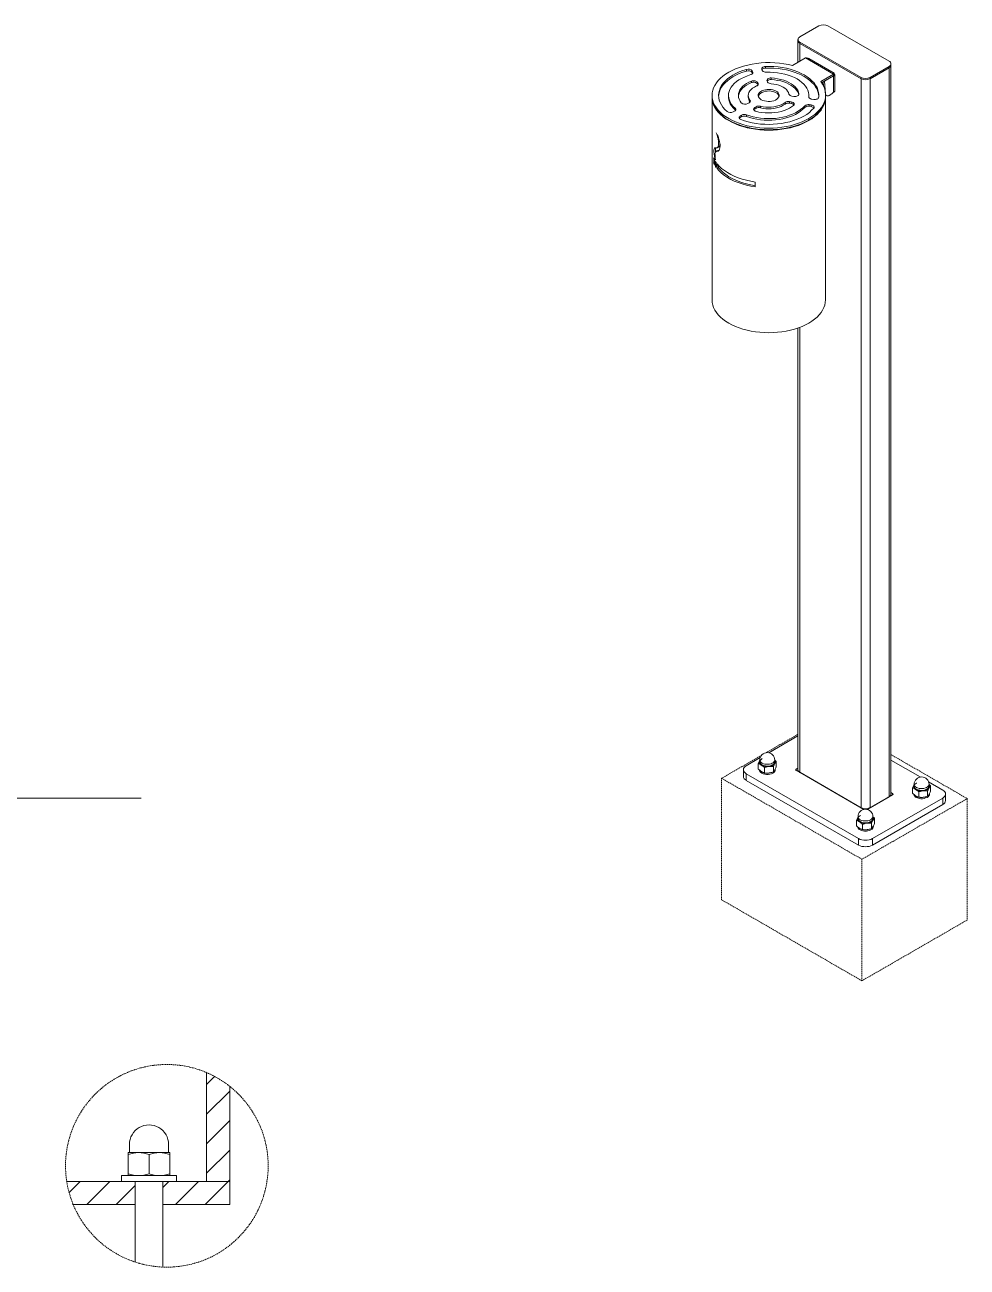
# Model space of a CAD drawing. Header units: millimetres. Extents: x -94 to 2095, y 291 to 1887.
# Drawn here: x 1144 to 2095, y 504 to 1758 of the extents above; entities that cross this region are included whole.
import ezdxf

# ---------------------------------------------------------------- set-up
doc = ezdxf.new("R2010")
doc.units = ezdxf.units.MM
doc.linetypes.add('HIDDEN', pattern=[1.905, 1.27, -0.635])
doc.layers.add('ZANO_R', color=7, linetype='Continuous', lineweight=0)
doc.layers.add('ZANO_R_przerywana', color=7, linetype='HIDDEN', lineweight=0)

msp = doc.modelspace()

# ---------------------------------------------------------------- linework, layer by layer
at = {"layer": 'ZANO_R'}
for p, q in [((1945.4, 1756.4), (1926.2, 1745.3)), ((2016.2, 1720.8), (1954.5, 1756.4)), ((1924.3, 1742.7), (1924.3, 1741.5)), ((1924.3, 1741.5), (1924.3, 1719.7)), ((1926.2, 1740.1), (1987.9, 1704.5)), ((1926.2, 1740.1), (1926.2, 1738.8)), ((1926.2, 1738.8), (1987.9, 1703.2)), ((1926.2, 1738.8), (1926.2, 1720.8)), ((1932, 1724.1), (1918.9, 1716.6)), ((1960.3, 1707.8), (1932, 1724.1)), ((1960.8, 1708.8), (1935.4, 1723.5)), ((2018.1, 1717), (2018.1, 1718.2)), ((2018.1, 981.7), (2018.1, 1717)), ((1872.5, 1712.5), (1872.5, 1710.9)), ((1878.7, 1709.9), (1878.1, 1711.1)), ((1878.1, 1711.1), (1878.1, 1709.4)), ((1878.6, 1708.5), (1878.1, 1709.4)), ((1878.7, 1709.9), (1878.7, 1708.7)), ((1887.8, 1712.5), (1888.3, 1711.4)), ((1891.4, 1715.5), (1891.4, 1713.8)), ((1947.2, 1700.2), (1960.3, 1707.8)), ((1948, 1699.1), (1960.3, 1706.1)), ((1960.3, 1706.1), (1950.9, 1700.7)), ((1960.3, 1706.1), (1960.3, 1707.8)), ((1960.3, 1706.1), (1960.3, 1689.6)), ((1961.4, 1691.4), (1961.4, 1706.9)), ((1987.9, 1704.5), (1987.9, 1703.2)), ((1997, 1704.5), (2016.2, 1715.6)), ((1997, 1703.2), (2016.2, 1714.3)), ((1997, 1704.5), (1997, 1703.2)), ((2016.2, 1715.6), (2016.2, 1714.3)), ((2016.2, 1714.3), (2016.2, 979)), ((1877.3, 1700.8), (1877.3, 1699.2)), ((1884, 1698.3), (1883.5, 1699.5)), ((1883.5, 1699.5), (1883.5, 1697.9)), ((1883.9, 1696.9), (1883.5, 1697.9)), ((1884, 1698.3), (1884, 1697.1)), ((1893.2, 1701), (1893.7, 1699.8)), ((1897.4, 1703.9), (1897.4, 1702.3)), ((1949.3, 1699.8), (1949.7, 1699.6)), ((1949.7, 1700), (1950.1, 1695.5)), ((1950.8, 1700.7), (1950.9, 1700.7)), ((1950.9, 1700.7), (1952.1, 1688)), ((1987.9, 1703.2), (1987.9, 967.9)), ((1997, 1703.2), (1997, 967.9)), ((1837.6, 1686.3), (1837.6, 1684.7)), ((1837.6, 1684.3), (1837.6, 1480)), ((1854.2, 1686.3), (1854.2, 1684.7)), ((1874.2, 1686.3), (1874.2, 1684.7)), ((1875.9, 1681.6), (1875.9, 1680)), ((1876, 1679.8), (1875.9, 1680)), ((1911.3, 1679.3), (1911.3, 1677.6)), ((1917.6, 1679.8), (1915.6, 1680.1)), ((1915.6, 1680.1), (1915.6, 1678.5)), ((1917.6, 1679.8), (1917.6, 1678.2)), ((1918.2, 1685.7), (1920.2, 1685.4)), ((1925.3, 1687.8), (1925.3, 1687.4)), ((1935.3, 1685), (1935.3, 1684.7)), ((1935.4, 1684.7), (1935.4, 1686.3)), ((1935.4, 1684.7), (1935.4, 1684.4)), ((1938.3, 1682.6), (1940.2, 1682.3)), ((1952, 1480), (1952, 1682.1)), ((1952.1, 1688), (1952.1, 1688)), ((1952.2, 1685), (1952.2, 1686.6)), ((1952.2, 1686.6), (1953.2, 1686.1)), ((1955.7, 1686.3), (1957.6, 1687.4)), ((1958.3, 1688), (1960.3, 1689.6)), ((1858.9, 1669.7), (1860.4, 1670.5)), ((1860.9, 1673.4), (1860.9, 1671.8)), ((1872.5, 1666.8), (1872.5, 1665.1)), ((1873.6, 1678.2), (1875.1, 1679)), ((1882.2, 1674.9), (1880.7, 1674.1)), ((1880.7, 1674.1), (1880.7, 1672.4)), ((1882.2, 1673.3), (1880.7, 1672.4)), ((1882.2, 1674.9), (1882.2, 1673.3)), ((1886.6, 1675.4), (1886.6, 1673.8)), ((1917.6, 1678.2), (1915.6, 1678.5)), ((1931.1, 1675.8), (1931.1, 1674.2)), ((1937.6, 1676.7), (1935.7, 1677)), ((1935.7, 1677), (1935.7, 1675.4)), ((1937.6, 1675.1), (1935.7, 1675.4)), ((1937.6, 1676.7), (1937.6, 1675.1)), ((1867.5, 1666.5), (1866, 1665.6)), ((1866, 1665.6), (1866, 1664)), ((1867.5, 1664.8), (1866, 1664)), ((1867.5, 1666.5), (1867.5, 1664.8)), ((1935.2, 1661.3), (1935.2, 1663)), ((1843.2, 1630.8), (1841.6, 1629.9)), ((1842.9, 1633.6), (1844.4, 1634.4)), ((1839.3, 1618.3), (1839.3, 1623.2)), ((1839.3, 1618.3), (1840, 1618.7)), ((1840, 1621.7), (1840, 1616.8)), ((1840.8, 1615.3), (1840.8, 1620.2)), ((1841.7, 1618.8), (1841.7, 1613.8)), ((1842.8, 1612.5), (1842.8, 1617.4)), ((1840.8, 1615.3), (1841.7, 1615.8)), ((1842.8, 1612.5), (1844.3, 1613.4)), ((1844.3, 1613.4), (1844.3, 1615.6)), ((1881.1, 1599), (1881.1, 1594.1)), ((1924.3, 1451.8), (1924.3, 1006.2)), ((1926.2, 1452.4), (1926.2, 1003.6)), ((1924.3, 1040.4), (1894.9, 1023.4)), ((1886.2, 1018.4), (1872.2, 1010.3)), ((1885.8, 1015.6), (1885.7, 1015.4)), ((1885.8, 1015.6), (1885.7, 1015.4)), ((1885.8, 1016), (1885.8, 1014.2)), ((1900.8, 1014.2), (1900.8, 1016)), ((2047.5, 998.9), (2018.1, 1015.9)), ((1869.2, 1006.2), (1869.2, 999.6)), ((1884.3, 1012.3), (1884.3, 1006.9)), ((1890.4, 1008.3), (1890.4, 1003)), ((1899.5, 1009.4), (1899.5, 1004)), ((1900.9, 1006), (1901.1, 1006.4)), ((1901.3, 1006.1), (1901.3, 1006.8)), ((1902.4, 1014.5), (1902.4, 1009.1)), ((1924.3, 1007.8), (1922.6, 1006.8)), ((1922.6, 1006.8), (1922.6, 1005.6)), ((1922.6, 1005.6), (1990.8, 966.2)), ((1926.2, 1003.6), (1987.9, 967.9)), ((1927.3, 1002.9), (1927.2, 1002.9)), ((1872.2, 1002.1), (1985.4, 936.7)), ((1872.2, 1002.1), (1872.2, 995.5)), ((1872.2, 995.5), (1985.4, 930.2)), ((2041.5, 991.1), (2041.4, 990.9)), ((2041.5, 991.1), (2041.4, 990.9)), ((2041.5, 991.5), (2041.5, 989.7)), ((2070.3, 985.7), (2056.1, 993.9)), ((2056.5, 989.7), (2056.5, 991.5)), ((2058, 990), (2058, 984.6)), ((559.7, 977.4), (1261.8, 977.4)), ((1994, 966.2), (2019.8, 981)), ((1997, 967.9), (2016.2, 979)), ((1999.5, 936.7), (2070.3, 977.6)), ((2015.2, 978.4), (2015.1, 978.4)), ((2019.8, 982.3), (2018.1, 983.3)), ((2019.8, 981), (2019.8, 982.3)), ((2039.9, 987.8), (2039.9, 982.4)), ((2046.1, 983.8), (2046.1, 978.4)), ((2055.1, 984.9), (2055.1, 979.5)), ((2056.5, 981.4), (2056.8, 981.9)), ((2057, 981.6), (2057, 982.3)), ((2070.3, 971), (2070.3, 977.6)), ((2073.2, 975.1), (2073.2, 981.7)), ((1999.5, 930.2), (2070.3, 971)), ((1983.3, 955.1), (1983.3, 949.7)), ((1984.9, 958.4), (1984.8, 958.2)), ((1984.9, 958.4), (1984.8, 958.2)), ((1984.9, 958.8), (1984.9, 957)), ((1999.9, 957), (1999.9, 958.8)), ((2001.4, 957.3), (2001.4, 951.9)), ((1989.5, 951.1), (1989.5, 945.8)), ((1998.5, 952.2), (1998.5, 946.9)), ((1999.9, 948.8), (2000.2, 949.2)), ((2000.4, 949), (2000.4, 949.6)), ((1985.4, 930.2), (1985.4, 936.7)), ((1999.5, 936.7), (1999.5, 930.2)), ((1327.8, 700.6), (1327.8, 591)), ((1327.8, 688.7), (1335.9, 696.7)), ((1327.8, 658.8), (1351.1, 682.1)), ((1351.1, 686.8), (1351.1, 591)), ((1327.8, 629), (1351.1, 652.3)), ((1249.9, 628.2), (1249.9, 620.6)), ((1289.5, 620.6), (1289.5, 628.2)), ((1248.8, 618.2), (1248.8, 620.1)), ((1259.2, 620.1), (1248.8, 620.1)), ((1248.8, 618.2), (1253.9, 619.5)), ((1248.8, 618.2), (1248.8, 598.7)), ((1253.9, 619.5), (1259.2, 620.1)), ((1280.2, 620.1), (1259.2, 620.1)), ((1269.7, 618.2), (1274.8, 619.5)), ((1269.7, 618.2), (1269.7, 598.7)), ((1274.8, 619.5), (1280.2, 620.1)), ((1290.6, 620.1), (1280.2, 620.1)), ((1290.6, 618.2), (1290.6, 620.1)), ((1290.6, 618.2), (1290.6, 598.7)), ((1327.8, 599.2), (1351.1, 622.4)), ((1186.7, 591), (1255.8, 591)), ((1189.1, 579.8), (1200.4, 591)), ((1206.9, 567.7), (1230.2, 591)), ((1241.8, 596.8), (1241.8, 591)), ((1297.6, 596.8), (1241.8, 596.8)), ((1297.6, 591), (1241.8, 591)), ((1248.8, 596.8), (1248.8, 598.7)), ((1255.8, 567.7), (1255.8, 591)), ((1255.8, 591), (1255.8, 509.6)), ((1264.6, 597.3), (1259.2, 596.8)), ((1269.7, 598.7), (1264.6, 597.3)), ((1285.5, 597.3), (1280.2, 596.8)), ((1283.6, 567.7), (1283.6, 591)), ((1283.6, 591), (1351.1, 591)), ((1283.6, 591), (1283.6, 504.6)), ((1283.6, 584.8), (1289.8, 591)), ((1290.6, 598.7), (1285.5, 597.3)), ((1290.6, 596.8), (1290.6, 598.7)), ((1296.4, 567.7), (1319.6, 591)), ((1297.6, 591), (1297.6, 596.8)), ((1326.2, 567.7), (1349.5, 591)), ((1351.1, 591), (1327.8, 591)), ((1349.5, 591), (1351.1, 592.6)), ((1236.7, 567.7), (1255.8, 586.8)), ((1255.8, 567.7), (1192.7, 567.7)), ((1351.1, 567.7), (1283.6, 567.7))]:
    msp.add_line(p, q, dxfattribs=at)
at = {"layer": 'ZANO_R', "flags": 128}
for points in [[(1918.9, 1716.6), (1914.6, 1717.6), (1910.1, 1718.3), (1905.6, 1718.9), (1901, 1719.3), (1896.3, 1719.4), (1891.7, 1719.4), (1887.1, 1719.1), (1882.5, 1718.6), (1878, 1717.9), (1873.6, 1717), (1869.4, 1715.9), (1865.3, 1714.6), (1861.4, 1713.1), (1857.8, 1711.5), (1854.4, 1709.7)], [(1854.4, 1709.7), (1851.3, 1707.8), (1848.5, 1705.7), (1846, 1703.6), (1843.8, 1701.3), (1842, 1699), (1840.4, 1696.5), (1839.2, 1694), (1838.3, 1691.5), (1837.8, 1688.9), (1837.6, 1686.3), (1837.8, 1683.7), (1838.3, 1681.2), (1839.2, 1678.6), (1840.4, 1676.1), (1842, 1673.7), (1843.8, 1671.3), (1846, 1669.1), (1848.5, 1666.9), (1851.3, 1664.9), (1854.4, 1663), (1857.7, 1661.2), (1861.2, 1659.6), (1864.9, 1658.2), (1868.8, 1656.9), (1872.9, 1655.8), (1877.1, 1654.9), (1881.4, 1654.2), (1885.8, 1653.7), (1890.3, 1653.4), (1894.8, 1653.3), (1899.3, 1653.4), (1903.7, 1653.7), (1908.1, 1654.2), (1912.5, 1654.9), (1916.7, 1655.8), (1920.8, 1656.9), (1924.7, 1658.2), (1928.4, 1659.6), (1931.9, 1661.2), (1935.2, 1663)], [(1872.5, 1712.5), (1868.7, 1711.3), (1865.1, 1710), (1861.7, 1708.4), (1858.6, 1706.7), (1855.7, 1704.9), (1853.1, 1702.9), (1850.8, 1700.8), (1848.9, 1698.6), (1847.2, 1696.3), (1845.9, 1693.9), (1845, 1691.4), (1844.4, 1689), (1844.2, 1686.5), (1844.4, 1684), (1844.9, 1681.5), (1845.8, 1679.1), (1847, 1676.7), (1848.6, 1674.4), (1850.5, 1672.2), (1852.8, 1670.1)], [(1872.5, 1710.9), (1868.7, 1709.7), (1865.1, 1708.3), (1861.7, 1706.8), (1858.6, 1705.1), (1855.7, 1703.2), (1853.1, 1701.2), (1850.8, 1699.1), (1848.9, 1696.9), (1847.2, 1694.6), (1845.9, 1692.2), (1845, 1689.8), (1844.4, 1687.3), (1844.2, 1685.5)], [(1860.9, 1673.4), (1859, 1675.3), (1857.3, 1677.3), (1856, 1679.4), (1855.1, 1681.5), (1854.5, 1683.7), (1854.2, 1685.9), (1854.3, 1688.1), (1854.8, 1690.2), (1855.6, 1692.4), (1856.8, 1694.5), (1858.2, 1696.5), (1860.1, 1698.4), (1862.2, 1700.2), (1864.6, 1701.9), (1867.2, 1703.5), (1870.2, 1704.9), (1873.3, 1706.2), (1876.6, 1707.3)], [(1876.6, 1707.3), (1877.2, 1707.5), (1877.7, 1707.7), (1878.1, 1708), (1878.4, 1708.4), (1878.7, 1708.7), (1878.8, 1709.1), (1878.8, 1709.5), (1878.7, 1709.9)], [(1891.4, 1715.5), (1890.5, 1715.4), (1889.7, 1715.2), (1889, 1714.9), (1888.4, 1714.5), (1888, 1714), (1887.7, 1713.6), (1887.7, 1713.1), (1887.8, 1712.5)], [(1945.3, 1684.4), (1945.4, 1686.8), (1945.1, 1689.3), (1944.5, 1691.8), (1943.5, 1694.2), (1942.1, 1696.6), (1940.5, 1698.9), (1938.4, 1701.1), (1936.1, 1703.2), (1933.5, 1705.1), (1930.6, 1707), (1927.4, 1708.6), (1924, 1710.2), (1920.3, 1711.5), (1916.5, 1712.7), (1912.6, 1713.7), (1908.5, 1714.4), (1904.3, 1715), (1900, 1715.4), (1895.7, 1715.5), (1891.4, 1715.5)], [(1945.3, 1685.5), (1945.1, 1687.7), (1944.5, 1690.2), (1943.5, 1692.6), (1942.1, 1694.9), (1940.5, 1697.2), (1938.4, 1699.4), (1936.1, 1701.5), (1933.5, 1703.5), (1930.6, 1705.3), (1927.4, 1707), (1924, 1708.5), (1920.3, 1709.9), (1916.5, 1711), (1912.6, 1712), (1908.5, 1712.8), (1904.3, 1713.4), (1900, 1713.7), (1895.7, 1713.9), (1891.4, 1713.8)], [(1892.4, 1709.7), (1896.2, 1709.7), (1900, 1709.5), (1903.8, 1709.2), (1907.4, 1708.6), (1911, 1707.8), (1914.4, 1706.8), (1917.6, 1705.7), (1920.7, 1704.4), (1923.5, 1702.9), (1926, 1701.3), (1928.3, 1699.5), (1930.3, 1697.6), (1932, 1695.7), (1933.3, 1693.6), (1934.4, 1691.5), (1935, 1689.3), (1935.3, 1687.1), (1935.3, 1685)], [(1877.3, 1700.8), (1874.7, 1699.6), (1872.4, 1698.3), (1870.3, 1696.9), (1868.4, 1695.3), (1866.9, 1693.6), (1865.7, 1691.8), (1864.9, 1690), (1864.4, 1688.1), (1864.2, 1686.2), (1864.4, 1684.3), (1865, 1682.4), (1865.9, 1680.6), (1867.1, 1678.8)], [(1877.3, 1699.2), (1874.7, 1698), (1872.4, 1696.7), (1870.3, 1695.2), (1868.4, 1693.6), (1866.9, 1691.9), (1865.7, 1690.2), (1864.9, 1688.3), (1864.4, 1686.4), (1864.3, 1685.5)], [(1875.9, 1681.6), (1875, 1683.1), (1874.4, 1684.6), (1874.2, 1686.2), (1874.4, 1687.8), (1874.9, 1689.4), (1875.8, 1690.9), (1877.1, 1692.3), (1878.6, 1693.6), (1880.5, 1694.8), (1882.6, 1695.9)], [(1883.5, 1699.5), (1883.1, 1700), (1882.6, 1700.5), (1881.9, 1700.8), (1881, 1701.1), (1880.1, 1701.2), (1879.1, 1701.2), (1878.2, 1701.1), (1877.3, 1700.8)], [(1883.5, 1697.9), (1883.1, 1698.4), (1882.6, 1698.8), (1881.9, 1699.2), (1881, 1699.4), (1880.1, 1699.6), (1879.1, 1699.6), (1878.2, 1699.4), (1877.3, 1699.2)], [(1882.6, 1695.9), (1883, 1696.1), (1883.4, 1696.3), (1883.7, 1696.6), (1884, 1697), (1884.1, 1697.3), (1884.2, 1697.6), (1884.2, 1698), (1884, 1698.3)], [(1887.3, 1682), (1888.8, 1681.3), (1890.5, 1680.7), (1892.4, 1680.4), (1894.3, 1680.2), (1896.3, 1680.3), (1898.1, 1680.5), (1899.9, 1681), (1901.5, 1681.6), (1902.9, 1682.4), (1904, 1683.4), (1904.8, 1684.4), (1905.2, 1685.5), (1905.3, 1686.6), (1905.1, 1687.7), (1904.4, 1688.8), (1903.5, 1689.8), (1902.3, 1690.6), (1900.8, 1691.3), (1899.1, 1691.9), (1897.2, 1692.3), (1895.3, 1692.4), (1893.3, 1692.4), (1891.4, 1692.1), (1889.7, 1691.6), (1888, 1691), (1886.7, 1690.2), (1885.6, 1689.3), (1884.8, 1688.3), (1884.3, 1687.2), (1884.2, 1686), (1884.5, 1684.9), (1885.1, 1683.9), (1886.1, 1682.9), (1887.3, 1682)], [(1897.4, 1703.9), (1896.4, 1703.9), (1895.5, 1703.7), (1894.6, 1703.5), (1894, 1703.1), (1893.4, 1702.6), (1893.1, 1702.1), (1893, 1701.5), (1893.2, 1701)], [(1897.1, 1698.1), (1899.8, 1697.8), (1902.5, 1697.3), (1904.9, 1696.6), (1907.3, 1695.8), (1909.3, 1694.7), (1911.1, 1693.5), (1912.7, 1692.2), (1913.9, 1690.7), (1914.7, 1689.2), (1915.2, 1687.7)], [(1925.3, 1687.8), (1924.8, 1689.7), (1924, 1691.5), (1922.9, 1693.3), (1921.4, 1695), (1919.6, 1696.6), (1917.5, 1698.1), (1915.2, 1699.5), (1912.6, 1700.6), (1909.9, 1701.7), (1906.9, 1702.5), (1903.8, 1703.2), (1900.6, 1703.6), (1897.4, 1703.9)], [(1925.1, 1687), (1924.8, 1688.1), (1924, 1689.9), (1922.9, 1691.7), (1921.4, 1693.4), (1919.6, 1695), (1917.5, 1696.5), (1915.2, 1697.8), (1912.6, 1699), (1909.9, 1700), (1906.9, 1700.9), (1903.8, 1701.5), (1900.6, 1702), (1897.4, 1702.3)], [(1935.2, 1663), (1938.4, 1665), (1941.2, 1667.1), (1943.8, 1669.3), (1946.1, 1671.7), (1948, 1674.1), (1949.5, 1676.6), (1950.7, 1679.2), (1951.6, 1681.9), (1952.1, 1684.5), (1952.2, 1687.2), (1951.9, 1689.9), (1951.3, 1692.5), (1950.3, 1695.2), (1948.9, 1697.7), (1947.2, 1700.2)], [(1837.6, 1684.7), (1837.8, 1682.1), (1838.3, 1679.5), (1839.2, 1677), (1840.4, 1674.5), (1842, 1672.1), (1843.8, 1669.7), (1846, 1667.4), (1848.5, 1665.3), (1851.3, 1663.2), (1854.4, 1661.3), (1857.7, 1659.6), (1861.2, 1658), (1864.9, 1656.5), (1868.8, 1655.3), (1872.9, 1654.2), (1877.1, 1653.3), (1881.4, 1652.6), (1885.8, 1652.1), (1890.3, 1651.8), (1894.8, 1651.7), (1899.3, 1651.8), (1903.7, 1652.1), (1908.1, 1652.6), (1912.5, 1653.3), (1916.7, 1654.2), (1920.8, 1655.3), (1924.7, 1656.5), (1928.4, 1658), (1931.9, 1659.6), (1935.2, 1661.3)], [(1837.6, 1684.5), (1837.6, 1684.3), (1837.8, 1681.7), (1838.3, 1679.1), (1839.2, 1676.6), (1840.4, 1674.1), (1842, 1671.6), (1843.8, 1669.3), (1846, 1667), (1848.5, 1664.9), (1851.3, 1662.8), (1854.4, 1660.9), (1857.7, 1659.2), (1861.2, 1657.6), (1864.9, 1656.1), (1868.8, 1654.9), (1872.9, 1653.8), (1877.1, 1652.9), (1881.4, 1652.2), (1885.8, 1651.7), (1890.3, 1651.4), (1894.8, 1651.3), (1899.3, 1651.4), (1903.7, 1651.7), (1908.1, 1652.2), (1912.5, 1652.9), (1916.7, 1653.8), (1920.8, 1654.9), (1924.7, 1656.1), (1928.4, 1657.6), (1931.9, 1659.2), (1935.2, 1660.9)], [(1860.9, 1671.8), (1859, 1673.7), (1857.3, 1675.7), (1856, 1677.7), (1855.1, 1679.9), (1854.5, 1682), (1854.2, 1684.2), (1854.2, 1684.7)], [(1875.1, 1679), (1875.5, 1679.3), (1875.8, 1679.6), (1876, 1679.9), (1876.2, 1680.2), (1876.3, 1680.6), (1876.2, 1680.9), (1876.1, 1681.3), (1875.9, 1681.6)], [(1905.3, 1685.5), (1905.1, 1686.1), (1904.4, 1687.1), (1903.5, 1688.1), (1902.3, 1689), (1900.8, 1689.7), (1899.1, 1690.3), (1897.2, 1690.6), (1895.3, 1690.8), (1893.3, 1690.7), (1891.4, 1690.5), (1889.7, 1690), (1888, 1689.4), (1886.7, 1688.6), (1885.6, 1687.7), (1884.8, 1686.6), (1884.3, 1685.5), (1884.3, 1685.5)], [(1911.3, 1679.3), (1909.5, 1678), (1907.5, 1677), (1905.2, 1676.1), (1902.7, 1675.4), (1900.1, 1674.9), (1897.4, 1674.5), (1894.6, 1674.5), (1891.9, 1674.6), (1889.2, 1674.9), (1886.6, 1675.4)], [(1919.9, 1676.2), (1920.3, 1676.7), (1920.6, 1677.3), (1920.6, 1677.8), (1920.4, 1678.4), (1919.9, 1678.9), (1919.3, 1679.3), (1918.5, 1679.6), (1917.6, 1679.8)], [(1920.2, 1685.4), (1921.2, 1685.3), (1922.1, 1685.4), (1923, 1685.5), (1923.8, 1685.8), (1924.5, 1686.2), (1925, 1686.7), (1925.2, 1687.2), (1925.3, 1687.8)], [(1935.2, 1661.3), (1938.4, 1663.3), (1941.2, 1665.4), (1943.8, 1667.7), (1946.1, 1670), (1948, 1672.5), (1949.5, 1675), (1950.7, 1677.6), (1951.6, 1680.2), (1952.1, 1682.9), (1952.2, 1685)], [(1935.3, 1685), (1935.3, 1684.6), (1935.4, 1684.2), (1935.7, 1683.8), (1936, 1683.5), (1936.5, 1683.2), (1937, 1682.9), (1937.6, 1682.7), (1938.3, 1682.6)], [(1940.2, 1682.3), (1941.1, 1682.2), (1942, 1682.2), (1942.8, 1682.4), (1943.6, 1682.6), (1944.2, 1683), (1944.8, 1683.4), (1945.1, 1683.9), (1945.3, 1684.4)], [(1952.1, 1688), (1952.3, 1687.3), (1952.5, 1686.7), (1952.9, 1686.3), (1953.3, 1686), (1953.8, 1685.9), (1954.4, 1685.9), (1955, 1686), (1955.7, 1686.3)], [(1860.4, 1670.5), (1860.8, 1670.8), (1861.2, 1671.2), (1861.4, 1671.6), (1861.5, 1671.9), (1861.5, 1672.3), (1861.4, 1672.7), (1861.2, 1673.1), (1860.9, 1673.4)], [(1861.3, 1671.4), (1861.2, 1671.5), (1860.9, 1671.8)], [(1866.6, 1662.1), (1870.3, 1660.8), (1874.2, 1659.7), (1878.2, 1658.7), (1882.3, 1658), (1886.5, 1657.5), (1890.8, 1657.2), (1895.1, 1657.1), (1899.4, 1657.2), (1903.7, 1657.6), (1907.9, 1658.1), (1912, 1658.9), (1916, 1659.8), (1919.8, 1660.9), (1923.5, 1662.3), (1926.9, 1663.8), (1930.1, 1665.4), (1933.1, 1667.2), (1935.8, 1669.2), (1938.1, 1671.3), (1940.2, 1673.5)], [(1931.1, 1675.8), (1929.2, 1673.9), (1927, 1672.1), (1924.6, 1670.4), (1921.9, 1668.9), (1918.9, 1667.5), (1915.8, 1666.3), (1912.4, 1665.2), (1908.9, 1664.4), (1905.3, 1663.7), (1901.6, 1663.2), (1897.8, 1663), (1894, 1662.9), (1890.2, 1663), (1886.5, 1663.4), (1882.8, 1663.9), (1879.2, 1664.7), (1875.8, 1665.6), (1872.5, 1666.8)], [(1931.1, 1674.2), (1929.2, 1672.3), (1927, 1670.5), (1924.6, 1668.8), (1921.9, 1667.2), (1918.9, 1665.9), (1915.8, 1664.6), (1912.4, 1663.6), (1908.9, 1662.7), (1905.3, 1662.1), (1901.6, 1661.6), (1897.8, 1661.3), (1894, 1661.3), (1890.2, 1661.4), (1886.5, 1661.8), (1882.8, 1662.3), (1879.2, 1663.1), (1875.8, 1664), (1872.5, 1665.1)], [(1880.7, 1674.1), (1880.1, 1673.6), (1879.7, 1673.1), (1879.5, 1672.6), (1879.5, 1672), (1879.8, 1671.5), (1880.3, 1671), (1881, 1670.6), (1881.8, 1670.4)], [(1880.7, 1672.4), (1880.1, 1672), (1879.7, 1671.6)], [(1881.8, 1670.4), (1884.8, 1669.6), (1888, 1669.1), (1891.3, 1668.8), (1894.5, 1668.7), (1897.8, 1668.8), (1901.1, 1669.1), (1904.3, 1669.5), (1907.4, 1670.2), (1910.3, 1671.1), (1913, 1672.2), (1915.6, 1673.4), (1917.9, 1674.7), (1919.9, 1676.2)], [(1911.3, 1677.6), (1909.5, 1676.4), (1907.5, 1675.3), (1905.2, 1674.4), (1902.7, 1673.7), (1900.1, 1673.2), (1897.4, 1672.9), (1894.6, 1672.8), (1891.9, 1672.9), (1889.2, 1673.3), (1886.6, 1673.8)], [(1935.2, 1660.9), (1938.3, 1662.8), (1941.1, 1664.9), (1943.5, 1667), (1945.7, 1669.3), (1947.6, 1671.6), (1949.2, 1674.1), (1950.4, 1676.6), (1951.1, 1678.6)], [(1940.2, 1673.5), (1940.5, 1673.9), (1940.6, 1674.4), (1940.5, 1674.9), (1940.2, 1675.4), (1939.8, 1675.9), (1939.2, 1676.2), (1938.5, 1676.5), (1937.6, 1676.7)], [(1866, 1665.6), (1865.5, 1665.2), (1865.1, 1664.8), (1864.9, 1664.3), (1864.9, 1663.8), (1865, 1663.3), (1865.4, 1662.8), (1865.9, 1662.4), (1866.6, 1662.1)], [(1866, 1664), (1865.5, 1663.6), (1865.1, 1663.2)], [(1842.8, 1617.4), (1844.9, 1615), (1847.3, 1612.7), (1850.1, 1610.5), (1853.2, 1608.5), (1856.5, 1606.6), (1860.1, 1604.8), (1864, 1603.3), (1868, 1601.9), (1872.3, 1600.8), (1876.6, 1599.8), (1881.1, 1599)], [(1881.1, 1594.1), (1876.6, 1594.9), (1872.3, 1595.8), (1868, 1597), (1864, 1598.4), (1860.1, 1599.9), (1856.5, 1601.6), (1853.2, 1603.5), (1850.1, 1605.6), (1847.3, 1607.8), (1844.9, 1610.1), (1842.8, 1612.5)], [(1881.1, 1595.3), (1878.3, 1595.8), (1873.8, 1596.7), (1869.6, 1597.8), (1865.5, 1599.2), (1861.6, 1600.7), (1858, 1602.4), (1854.6, 1604.3), (1851.5, 1606.4), (1848.8, 1608.6), (1846.4, 1610.9), (1844.3, 1613.4)], [(1837.6, 1480), (1837.8, 1477.4), (1838.3, 1474.9), (1839.2, 1472.3), (1840.4, 1469.8), (1842, 1467.4), (1843.8, 1465), (1846, 1462.8), (1848.5, 1460.6), (1851.3, 1458.6), (1854.4, 1456.7), (1857.7, 1454.9), (1861.2, 1453.3), (1864.9, 1451.9), (1868.8, 1450.6), (1872.9, 1449.5), (1877.1, 1448.6), (1881.4, 1447.9), (1885.8, 1447.4), (1890.3, 1447.1), (1894.8, 1447), (1899.3, 1447.1), (1903.7, 1447.4), (1908.1, 1447.9), (1912.5, 1448.6), (1916.7, 1449.5), (1920.8, 1450.6), (1924.7, 1451.9), (1928.4, 1453.3), (1931.9, 1454.9), (1935.2, 1456.7)], [(1935.2, 1456.7), (1938.3, 1458.6), (1941.1, 1460.6), (1943.5, 1462.8), (1945.7, 1465), (1947.6, 1467.4), (1949.2, 1469.8), (1950.4, 1472.3), (1951.3, 1474.9), (1951.8, 1477.4), (1952, 1480)], [(1888.3, 1017.4), (1888.2, 1017.4), (1887.1, 1016.6), (1886.4, 1015.8), (1885.9, 1014.9), (1885.8, 1014), (1886.1, 1013.1), (1886.7, 1012.2), (1887.6, 1011.4), (1888.7, 1010.8), (1890.1, 1010.3), (1891.6, 1010), (1893.2, 1009.8), (1894.9, 1009.9)], [(1900.8, 1016), (1900.7, 1015.3), (1900.3, 1014.4), (1899.5, 1013.6), (1898.4, 1012.8), (1897.1, 1012.3), (1895.6, 1011.9), (1894.1, 1011.7), (1892.4, 1011.7), (1890.9, 1011.9), (1889.4, 1012.3), (1888.1, 1012.9), (1887.1, 1013.6), (1886.3, 1014.5), (1885.9, 1015.4), (1885.8, 1016)], [(1872.2, 1010.3), (1870.9, 1009.4), (1870, 1008.4), (1869.4, 1007.3), (1869.2, 1006.2), (1869.4, 1005), (1870, 1004), (1870.9, 1003), (1872.2, 1002.1)], [(1894.9, 1009.6), (1893.2, 1009.5), (1891.6, 1009.6), (1890, 1009.9), (1888.6, 1010.4), (1887.4, 1011.1), (1886.4, 1011.9), (1885.8, 1012.8), (1885.6, 1013.6)], [(1886.7, 1003.5), (1887.8, 1002.8), (1889.2, 1002.2), (1890.8, 1001.7), (1892.5, 1001.5), (1894.2, 1001.5), (1895.9, 1001.8), (1897.5, 1002.2), (1898.8, 1002.8), (1900, 1003.5), (1900.8, 1004.4), (1901.2, 1005.4), (1901.3, 1006.1)], [(1894.9, 1009.9), (1896.4, 1010.2), (1897.8, 1010.7), (1899, 1011.3), (1899.9, 1012.1), (1900.5, 1013), (1900.8, 1013.9), (1900.8, 1014.2)], [(1901, 1013.3), (1900.8, 1012.7), (1900.1, 1011.8), (1899.2, 1011), (1897.9, 1010.4), (1896.5, 1009.9), (1894.9, 1009.6)], [(2044, 992.9), (2043.9, 992.8), (2042.8, 992.1), (2042, 991.3), (2041.6, 990.4), (2041.5, 989.5), (2041.7, 988.6), (2042.3, 987.7), (2043.2, 986.9), (2044.4, 986.3), (2045.7, 985.8), (2047.3, 985.5), (2048.9, 985.3), (2050.5, 985.4)], [(2056.5, 991.5), (2056.4, 990.8), (2055.9, 989.9), (2055.1, 989), (2054.1, 988.3), (2052.8, 987.8), (2051.3, 987.4), (2049.7, 987.2), (2048.1, 987.2), (2046.5, 987.4), (2045, 987.8), (2043.8, 988.4), (2042.7, 989.1), (2042, 989.9), (2041.5, 990.9), (2041.5, 991.5)], [(2050.6, 985.1), (2048.9, 985), (2047.2, 985.1), (2045.6, 985.4), (2044.2, 985.9), (2043, 986.6), (2042.1, 987.4), (2041.5, 988.3), (2041.2, 989.1)], [(2042.4, 979), (2043.5, 978.3), (2044.9, 977.7), (2046.4, 977.2), (2048.1, 977), (2049.9, 977), (2051.5, 977.3), (2053.1, 977.7), (2054.5, 978.3), (2055.6, 979), (2056.4, 979.9), (2056.9, 980.9), (2057, 981.6)], [(2050.5, 985.4), (2052, 985.7), (2053.4, 986.2), (2054.6, 986.8), (2055.6, 987.6), (2056.2, 988.5), (2056.5, 989.4), (2056.5, 989.7)], [(2056.6, 988.8), (2056.4, 988.2), (2055.8, 987.3), (2054.8, 986.5), (2053.6, 985.9), (2052.2, 985.4), (2050.6, 985.1)], [(2070.3, 977.6), (2071.5, 978.5), (2072.4, 979.5), (2073, 980.5), (2073.2, 981.7), (2073, 982.8), (2072.4, 983.9), (2071.5, 984.9), (2070.3, 985.7)], [(1994, 952.4), (1992.3, 952.3), (1990.6, 952.4), (1989, 952.8), (1987.6, 953.3), (1986.4, 953.9), (1985.5, 954.7), (1984.9, 955.6), (1984.6, 956.4)], [(1987.4, 960.2), (1987.3, 960.2), (1986.2, 959.5), (1985.4, 958.6), (1985, 957.7), (1984.9, 956.8), (1985.1, 955.9), (1985.7, 955), (1986.6, 954.2), (1987.8, 953.6), (1989.1, 953.1), (1990.7, 952.8), (1992.3, 952.7), (1993.9, 952.8)], [(1999.9, 958.8), (1999.8, 958.1), (1999.3, 957.2), (1998.5, 956.4), (1997.5, 955.7), (1996.2, 955.1), (1994.7, 954.7), (1993.1, 954.5), (1991.5, 954.5), (1989.9, 954.7), (1988.4, 955.1), (1987.2, 955.7), (1986.1, 956.4), (1985.4, 957.3), (1985, 958.2), (1984.9, 958.8)], [(1993.9, 952.8), (1995.4, 953.1), (1996.8, 953.5), (1998, 954.2), (1999, 954.9), (1999.6, 955.8), (1999.9, 956.7), (1999.9, 957)], [(2000, 956.1), (1999.8, 955.6), (1999.2, 954.7), (1998.2, 953.9), (1997, 953.2), (1995.6, 952.7), (1994, 952.4)], [(1985.8, 946.3), (1986.9, 945.6), (1988.3, 945), (1989.8, 944.6), (1991.5, 944.4), (1993.3, 944.4), (1994.9, 944.6), (1996.5, 945), (1997.9, 945.6), (1999, 946.4), (1999.8, 947.3), (2000.3, 948.2), (2000.4, 949)]]:
    msp.add_lwpolyline(points, dxfattribs=at)
at = {"layer": 'ZANO_R'}
msp.add_lwpolyline([(1351.1, 591), (1351.1, 567.7)], dxfattribs=at)
for centre, radius, start, end in [((1950, 1747.7), 9.84, 62.6097, 117.3903), ((1927.2, 1742.7), 2.8, 110.7834, 249.2166), ((1927.5, 1741.8), 3.22, 185.6948, 245.6253), ((2015.2, 1718.2), 2.8, 290.7834, 69.2166), ((2014.9, 1717.3), 3.22, 294.3747, 354.3052), ((1874.3, 1707.8), 5.03, 39.9618, 110.6552), ((1874.3, 1706.2), 5.03, 39.9618, 110.6552), ((1891.1, 1709.6), 4.21, 86.5392, 140.202), ((1891.8, 1714), 4.37, 216.8194, 277.9303), ((1992.4, 1713.2), 9.84, 242.6097, 297.3903), ((1896.7, 1697.8), 4.55, 81.5784, 138.782), ((1897, 1702.1), 4, 215.0704, 272.0311), ((1992.4, 1712), 9.84, 242.6097, 297.3903), ((1881.9, 1684.8), 7.72, 180.7912, 218.8279), ((1914.5, 1674.4), 5.79, 79.4001, 123.392), ((1918.2, 1689), 3.26, 203.338, 269.0254), ((1954.8, 1692.2), 5.48, 300.2372, 309.836), ((1856.1, 1674.9), 5.91, 235.341, 298.21), ((1870.8, 1683.1), 5.65, 229.1921, 299.2925), ((1870.3, 1660.9), 6.27, 69.6723, 117.0715), ((1885, 1669.4), 6.25, 75.3852, 117.1278), ((1885, 1667.8), 6.25, 75.3852, 117.1278), ((1914.5, 1672.8), 5.79, 79.4001, 123.392), ((1917.3, 1674.2), 3.93, 39.5294, 85.3002), ((1934.6, 1671.8), 5.33, 77.9782, 131.0747), ((1934.6, 1670.2), 5.33, 77.9782, 131.0747), ((1937.3, 1671.2), 3.87, 39.1425, 85.6871), ((1870.3, 1659.2), 6.27, 69.6723, 117.0715), ((1860.5, 1632.3), 23.1, 203.0808, 207.3041), ((1860.5, 1627.4), 23.1, 203.0808, 207.3041), ((1863.5, 1634), 26.6, 211.2383, 214.9065), ((1863.5, 1629), 26.6, 211.2383, 214.9065), ((1888.7, 1013.9), 3.35, 153.9851, 245.9391), ((1888.3, 1014), 2.69, 153.5362, 188.5389), ((1893.3, 1016), 7.5, 0, 180), ((1898.4, 1014), 2.88, 329.9308, 33.8904), ((1898.4, 1014), 2.67, 345.5885, 24.9345), ((1888.8, 1006.4), 3.54, 189.2823, 233.1005), ((1892, 1011.5), 8.49, 231.7081, 254.5371), ((1893.3, 1021.2), 11.9, 240.3118, 278.2465), ((1893.3, 1016.5), 13.7, 260.0241, 277.496), ((1894.7, 1017.3), 7.88, 272.1268, 322.5443), ((1922.8, 1006.2), 0.655, 110.7834, 249.2166), ((1927.5, 1006.5), 3.22, 185.6948, 245.6253), ((1874.2, 1000.1), 5.03, 185.6948, 245.6253), ((2044.4, 989.4), 3.35, 153.9851, 245.9391), ((2043.9, 989.5), 2.69, 153.5362, 188.5389), ((2049, 991.5), 7.5, 0, 180), ((2054.1, 989.5), 2.88, 329.9308, 33.8904), ((2054.1, 989.5), 2.67, 345.5885, 24.9345), ((2014.9, 982), 3.22, 294.3747, 354.3052), ((2019.6, 981.7), 0.655, 290.7834, 69.2166), ((2044.5, 981.9), 3.54, 189.2823, 233.1005), ((2047.6, 987), 8.49, 231.7081, 254.5371), ((2048.9, 996.7), 11.9, 240.3118, 278.2465), ((2049, 992), 13.7, 260.0241, 277.496), ((2050.3, 992.8), 7.88, 272.1268, 322.5443), ((1992.4, 958.8), 7.5, 0, 180), ((1992.4, 976.7), 9.84, 242.6097, 297.3903), ((2068.2, 975.6), 5.03, 294.3747, 354.3052), ((1987.8, 956.8), 3.35, 153.9851, 245.9391), ((1987.3, 956.8), 2.69, 153.5362, 188.5389), ((1992.3, 964.1), 11.9, 240.3118, 278.2465), ((1993.7, 960.1), 7.88, 272.1268, 322.5443), ((1997.5, 956.8), 2.88, 329.9308, 33.8904), ((1997.5, 956.8), 2.67, 345.5885, 24.9345), ((1987.9, 949.2), 3.54, 189.2823, 233.1005), ((1991, 954.3), 8.49, 231.7081, 254.5371), ((1992.4, 959.3), 13.7, 260.0241, 277.496), ((1992.4, 950.4), 15.4, 242.6097, 297.3903), ((1992.4, 943.9), 15.4, 242.6097, 297.3903), ((1269.7, 628.2), 19.8, 359.9997, 180.0003), ((1249.4, 620.6), 0.581, 270.0029, 359.9902), ((1259, 588.3), 31.7, 70.227, 89.5168), ((1279.9, 588.3), 31.7, 70.227, 89.5168), ((1290, 620.6), 0.581, 180.0098, 269.9971), ((1259.5, 628.5), 31.7, 250.2279, 269.5163), ((1280.4, 628.5), 31.7, 250.2279, 269.5163)]:
    msp.add_arc(centre, radius, start, end, dxfattribs=at)
for points, knots in [([(1935.4, 1723.5), (1934.8, 1723.7), (1933.8, 1724.2), (1932.6, 1724.1), (1932, 1724.1)], [0, 0, 0, 0, 0.499949, 1, 1, 1, 1]), ([(1960.3, 1707.8), (1960.4, 1708.1), (1960.7, 1708.7), (1960.9, 1708.9), (1960.9, 1708.7), (1960.6, 1708.3), (1960.5, 1708.2)], [0, 0, 0, 0, 0.29278, 0.585559, 0.878339, 1, 1, 1, 1]), ([(1960.3, 1706.6), (1960.3, 1706.8), (1960.3, 1707.3), (1960.4, 1707.8), (1960.5, 1708.1), (1960.5, 1708.2), (1960.5, 1708.2), (1960.5, 1708.2)], [0, 0, 0, 0, 0.249029, 0.486548, 0.710803, 0.92341, 1, 1, 1, 1]), ([(1960.3, 1707.8), (1960.6, 1707.7), (1961.2, 1707.5), (1961.5, 1707), (1961.4, 1706.6), (1960.9, 1706.2), (1960.4, 1706.1), (1960.3, 1706.1)], [0, 0, 0, 0, 0.224325, 0.448684, 0.673044, 0.897404, 1, 1, 1, 1]), ([(1961.4, 1691.4), (1961.4, 1691.1), (1961.4, 1690.6), (1960.9, 1690), (1960.4, 1689.7), (1960.3, 1689.6)], [0, 0, 0, 0, 0.304178, 0.734432, 1, 1, 1, 1]), ([(1841.1, 1621.2), (1840.9, 1621.8), (1840.4, 1623.1), (1839.9, 1625.5), (1839.6, 1628), (1839.5, 1630.3), (1839.6, 1632.1), (1839.9, 1633.1), (1840.4, 1633.4), (1841, 1633.4), (1841.8, 1633.3), (1842.7, 1633.3), (1843.6, 1634), (1844.1, 1635.7), (1844.2, 1637.5), (1844.2, 1639.2), (1844, 1641), (1843.6, 1643.3), (1842.9, 1645.9), (1842.2, 1647.7), (1841.9, 1648.5)], [0, 0, 0, 0, 0.053666, 0.107236, 0.162857, 0.224158, 0.275633, 0.327344, 0.376596, 0.426123, 0.486726, 0.547189, 0.616676, 0.686496, 0.73117, 0.775875, 0.821081, 0.866247, 0.938823, 1, 1, 1, 1]), ([(1841.9, 1648.5), (1842.1, 1648.1), (1842.6, 1647.3), (1843.3, 1645.8), (1844, 1644.2), (1844.7, 1642.1), (1845.4, 1639.5), (1845.8, 1636.4), (1845.7, 1634.1), (1845.3, 1632.3), (1844.7, 1630.9), (1843.8, 1630), (1842.6, 1630), (1841.7, 1629.8), (1841, 1629.2), (1840.6, 1628.2), (1840.6, 1626.6), (1840.7, 1624.7), (1840.9, 1622.9), (1841.1, 1621.7), (1841.1, 1621.2)], [0, 0, 0, 0, 0.041648, 0.083247, 0.123458, 0.163665, 0.233909, 0.307392, 0.389318, 0.439178, 0.488989, 0.571278, 0.640728, 0.710151, 0.778226, 0.827544, 0.866332, 0.915397, 0.964601, 1, 1, 1, 1]), ([(1841.2, 1629.3), (1841.2, 1630), (1841.1, 1631.4), (1841.2, 1632.8), (1841.3, 1633.2), (1841.4, 1633.3)], [0, 0, 0, 0, 0.41512, 0.828075, 1, 1, 1, 1]), ([(1844.5, 1630.9), (1844.4, 1630.9), (1843.9, 1630.8), (1843.5, 1630.7), (1843.2, 1630.6)], [0, 0, 0, 0, 0.233538, 1, 1, 1, 1]), ([(1844.4, 1634.5), (1844.6, 1634.7), (1845.2, 1635), (1845.5, 1636.3), (1845.6, 1637.3), (1845.6, 1637.5)], [0, 0, 0, 0, 0.377087, 0.876443, 1, 1, 1, 1]), ([(1885.7, 1015.4), (1885.7, 1015.4), (1885.4, 1014.9), (1884.9, 1013.9), (1884.5, 1012.8), (1884.3, 1012.3)], [0, 0, 0, 0, 0.0700858, 0.5307822, 1, 1, 1, 1]), ([(1902.4, 1014.5), (1901.9, 1015), (1901.4, 1015.5), (1900.8, 1015.9), (1900.8, 1015.9)], [0, 0, 0, 0, 0.980023, 1, 1, 1, 1]), ([(1884.3, 1012.3), (1884.8, 1012.1), (1885.8, 1011.8), (1886.8, 1011.2), (1887.4, 1010.9)], [0, 0, 0, 0, 0.495458, 1, 1, 1, 1]), ([(1887.4, 1004.4), (1887.3, 1004.4), (1886.7, 1004.8), (1885.7, 1005.6), (1884.7, 1006.5), (1884.3, 1006.9)], [0, 0, 0, 0, 0.070086, 0.530782, 1, 1, 1, 1]), ([(1887.4, 1010.9), (1887.4, 1010.8), (1888, 1010.5), (1889, 1009.7), (1890, 1008.8), (1890.4, 1008.3)], [0, 0, 0, 0, 0.070086, 0.530782, 1, 1, 1, 1]), ([(1890.4, 1003), (1889.9, 1003.1), (1888.9, 1003.4), (1887.9, 1004), (1887.4, 1004.4)], [0, 0, 0, 0, 0.495458, 1, 1, 1, 1]), ([(1895, 1009.5), (1893.8, 1009.2), (1892.3, 1009), (1890.8, 1008.4), (1890.4, 1008.3)], [0, 0, 0, 0, 0.760801, 1, 1, 1, 1]), ([(1890.4, 1003), (1890.8, 1002.9), (1892.3, 1002.7), (1893.8, 1002.8), (1895, 1002.9)], [0, 0, 0, 0, 0.239199, 1, 1, 1, 1]), ([(1899.5, 1009.4), (1898.4, 1009.5), (1896.9, 1009.6), (1895.3, 1009.5), (1895, 1009.5)], [0, 0, 0, 0, 0.745921, 1, 1, 1, 1]), ([(1895, 1002.9), (1895.3, 1003), (1896.9, 1003.2), (1898.4, 1003.7), (1899.5, 1004)], [0, 0, 0, 0, 0.254079, 1, 1, 1, 1]), ([(1899.5, 1009.4), (1899.7, 1010), (1900.2, 1011.2), (1900.7, 1012.1), (1900.9, 1012.5)], [0, 0, 0, 0, 0.495458, 1, 1, 1, 1]), ([(1900.9, 1006), (1900.9, 1005.9), (1900.6, 1005.5), (1900.1, 1004.8), (1899.7, 1004.3), (1899.5, 1004)], [0, 0, 0, 0, 0.070086, 0.530782, 1, 1, 1, 1]), ([(1900.9, 1012.5), (1901, 1012.6), (1901.2, 1013), (1901.7, 1013.8), (1902.1, 1014.2), (1902.4, 1014.5)], [0, 0, 0, 0, 0.070086, 0.530782, 1, 1, 1, 1]), ([(1902.4, 1009.1), (1902.1, 1008.5), (1901.7, 1007.4), (1901.2, 1006.5), (1900.9, 1006)], [0, 0, 0, 0, 0.495458, 1, 1, 1, 1]), ([(2041.4, 990.9), (2041.3, 990.8), (2041.1, 990.4), (2040.6, 989.4), (2040.1, 988.3), (2039.9, 987.8)], [0, 0, 0, 0, 0.070086, 0.530782, 1, 1, 1, 1]), ([(2058, 990), (2057.5, 990.5), (2057, 991), (2056.5, 991.4), (2056.5, 991.4)], [0, 0, 0, 0, 0.980023, 1, 1, 1, 1]), ([(2056.6, 988), (2056.6, 988.1), (2056.9, 988.5), (2057.4, 989.3), (2057.8, 989.7), (2058, 990)], [0, 0, 0, 0, 0.070086, 0.530782, 1, 1, 1, 1]), ([(2039.9, 987.8), (2040.4, 987.6), (2041.4, 987.3), (2042.5, 986.7), (2043, 986.4)], [0, 0, 0, 0, 0.495458, 1, 1, 1, 1]), ([(2043, 979.9), (2042.9, 979.9), (2042.4, 980.3), (2041.3, 981.1), (2040.4, 982), (2039.9, 982.4)], [0, 0, 0, 0, 0.070086, 0.530782, 1, 1, 1, 1]), ([(2043, 986.4), (2043.1, 986.3), (2043.6, 986), (2044.7, 985.2), (2045.6, 984.3), (2046.1, 983.8)], [0, 0, 0, 0, 0.070086, 0.530782, 1, 1, 1, 1]), ([(2046.1, 978.4), (2045.6, 978.6), (2044.6, 978.9), (2043.5, 979.5), (2043, 979.9)], [0, 0, 0, 0, 0.495458, 1, 1, 1, 1]), ([(2050.6, 984.9), (2049.4, 984.7), (2047.9, 984.5), (2046.4, 983.9), (2046.1, 983.8)], [0, 0, 0, 0, 0.760801, 1, 1, 1, 1]), ([(2046.1, 978.4), (2046.4, 978.4), (2047.9, 978.2), (2049.4, 978.3), (2050.6, 978.4)], [0, 0, 0, 0, 0.239199, 1, 1, 1, 1]), ([(2055.1, 984.9), (2054, 985), (2052.5, 985.1), (2051, 985), (2050.6, 984.9)], [0, 0, 0, 0, 0.745921, 1, 1, 1, 1]), ([(2050.6, 978.4), (2051, 978.5), (2052.5, 978.7), (2054, 979.2), (2055.1, 979.5)], [0, 0, 0, 0, 0.254079, 1, 1, 1, 1]), ([(2055.1, 984.9), (2055.4, 985.5), (2055.8, 986.6), (2056.3, 987.6), (2056.6, 988)], [0, 0, 0, 0, 0.495458, 1, 1, 1, 1]), ([(2056.6, 981.5), (2056.5, 981.4), (2056.3, 981), (2055.8, 980.3), (2055.4, 979.8), (2055.1, 979.5)], [0, 0, 0, 0, 0.070086, 0.530782, 1, 1, 1, 1]), ([(2058, 984.6), (2057.8, 984), (2057.3, 982.9), (2056.8, 982), (2056.6, 981.5)], [0, 0, 0, 0, 0.495458, 1, 1, 1, 1]), ([(1984.8, 958.2), (1984.7, 958.2), (1984.5, 957.7), (1984, 956.7), (1983.5, 955.7), (1983.3, 955.1)], [0, 0, 0, 0, 0.070086, 0.530782, 1, 1, 1, 1]), ([(1983.3, 955.1), (1983.8, 955), (1984.8, 954.6), (1985.9, 954), (1986.4, 953.7)], [0, 0, 0, 0, 0.495458, 1, 1, 1, 1]), ([(1986.4, 953.7), (1986.5, 953.7), (1987, 953.3), (1988.1, 952.5), (1989, 951.6), (1989.5, 951.1)], [0, 0, 0, 0, 0.070086, 0.530782, 1, 1, 1, 1]), ([(1998.5, 952.2), (1997.4, 952.3), (1995.9, 952.5), (1994.4, 952.3), (1994, 952.3)], [0, 0, 0, 0, 0.745921, 1, 1, 1, 1]), ([(1998.5, 952.2), (1998.8, 952.8), (1999.2, 954), (1999.7, 954.9), (2000, 955.4)], [0, 0, 0, 0, 0.495458, 1, 1, 1, 1]), ([(2001.4, 957.3), (2000.9, 957.8), (2000.4, 958.3), (1999.9, 958.7), (1999.9, 958.7)], [0, 0, 0, 0, 0.980023, 1, 1, 1, 1]), ([(2000, 955.4), (2000, 955.4), (2000.3, 955.9), (2000.8, 956.6), (2001.2, 957.1), (2001.4, 957.3)], [0, 0, 0, 0, 0.070086, 0.530782, 1, 1, 1, 1]), ([(1986.4, 947.2), (1986.3, 947.2), (1985.8, 947.6), (1984.7, 948.4), (1983.8, 949.3), (1983.3, 949.7)], [0, 0, 0, 0, 0.070086, 0.530782, 1, 1, 1, 1]), ([(1989.5, 945.8), (1989, 945.9), (1988, 946.3), (1986.9, 946.9), (1986.4, 947.2)], [0, 0, 0, 0, 0.495458, 1, 1, 1, 1]), ([(1994, 952.3), (1992.8, 952.1), (1991.3, 951.8), (1989.8, 951.3), (1989.5, 951.1)], [0, 0, 0, 0, 0.760801, 1, 1, 1, 1]), ([(1989.5, 945.8), (1989.8, 945.7), (1991.3, 945.6), (1992.8, 945.7), (1994, 945.7)], [0, 0, 0, 0, 0.239199, 1, 1, 1, 1]), ([(1994, 945.7), (1994.4, 945.8), (1995.9, 946), (1997.4, 946.5), (1998.5, 946.9)], [0, 0, 0, 0, 0.254079, 1, 1, 1, 1]), ([(2000, 948.8), (1999.9, 948.8), (1999.7, 948.3), (1999.2, 947.6), (1998.8, 947.1), (1998.5, 946.9)], [0, 0, 0, 0, 0.070086, 0.530782, 1, 1, 1, 1]), ([(2001.4, 951.9), (2001.2, 951.4), (2000.7, 950.2), (2000.2, 949.3), (2000, 948.8)], [0, 0, 0, 0, 0.495458, 1, 1, 1, 1])]:
    msp.add_open_spline(points, degree=3, knots=knots, dxfattribs=at)
at = {"layer": 'ZANO_R_przerywana'}
for p, q in [((1924.3, 1042), (1892.2, 1023.4)), ((1887.5, 1020.7), (1847.3, 997.6)), ((2095, 977.1), (2018.1, 1021.5)), ((1847.3, 997.6), (1847.3, 875)), ((1847.3, 997.6), (1988.8, 915.9)), ((1988.8, 915.9), (2095, 977.1)), ((2095, 977.1), (2095, 854.6)), ((1988.8, 915.9), (1988.8, 793.3)), ((1847.3, 875), (1988.8, 793.3)), ((1988.8, 793.3), (2095, 854.6))]:
    msp.add_line(p, q, dxfattribs=at)
at = {"layer": 'ZANO_R_przerywana', "color": 1}
msp.add_circle((1287.7, 606.7), 102.2, dxfattribs=at)

doc.saveas('drawing.dxf')
